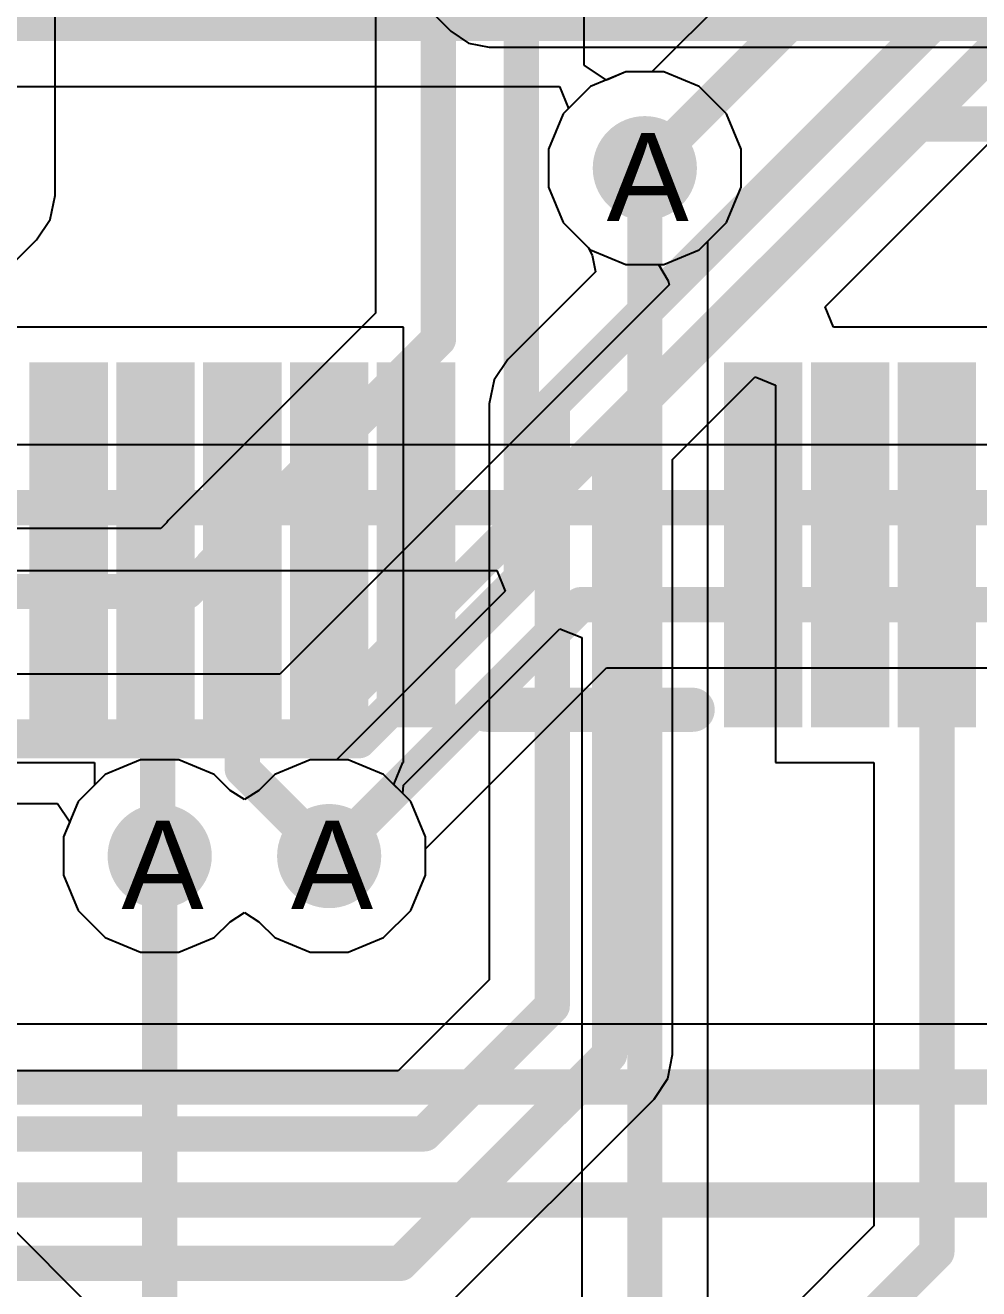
# Model space of a CAD drawing. Header units: inches. Extents: x 0 to 5271, y 0 to 5417.
# Drawn here: x 72.78 to 78.28, y 67.89 to 75.17 of the extents above; entities that cross this region are included whole.
import ezdxf

# ---------------------------------------------------------------- set-up
doc = ezdxf.new("R2010")
doc.units = ezdxf.units.IN
for name, color, linetype in [('Bottom Layer', 5, 'Continuous'), ('Drill Drawing', 1, 'Continuous'), ('L2_GND1', 16, 'Continuous'), ('L3_SIG1', 76, 'Continuous'), ('L4_PWR', 90, 'Continuous'), ('L5_GND2', 156, 'Continuous'), ('L6_SIG2', 130, 'Continuous'), ('L7_GND3', 216, 'Continuous'), ('Top Layer', 1, 'Continuous'), ('Top Overlay', 2, 'Continuous'), ('Top Paste', 8, 'Continuous'), ('Top Solder', 216, 'Continuous'), ('Via Holes', 16, 'Continuous')]:
    doc.layers.add(name, color=color, linetype=linetype)
doc.styles.add('Arial', font='', dxfattribs={"height": 0.2})
doc.styles.get('Arial').set_extended_font_data('Arial')

# ---------------------------------------------------------------- blocks, each defined once
blk = doc.blocks.new('AS0B826_S78B_7H_23')
at = {"layer": 'Top Layer'}
for points in [[(-1.1751, 19.131), (-0.8251, 19.131), (-0.8251, 17.131), (-1.1751, 17.131)], [(-0.6752, 19.131), (-0.3252, 19.131), (-0.3252, 17.131), (-0.6752, 17.131)], [(-0.1751, 19.131), (0.1749, 19.131), (0.1749, 17.131), (-0.1751, 17.131)], [(0.325, 19.131), (0.675, 19.131), (0.675, 17.131), (0.325, 17.131)], [(0.8249, 19.131), (1.1749, 19.131), (1.1749, 17.131), (0.8249, 17.131)], [(2.8249, 19.131), (3.1749, 19.131), (3.1749, 17.131), (2.8249, 17.131)], [(3.325, 19.131), (3.675, 19.131), (3.675, 17.131), (3.325, 17.131)], [(3.8249, 19.131), (4.1749, 19.131), (4.1749, 17.131), (3.8249, 17.131)]]:
    blk.add_hatch(color=1, dxfattribs=at).paths.add_polyline_path(points)
at = {"layer": 'Top Paste'}
for points in [[(-1.1751, 19.131), (-0.8251, 19.131), (-0.8251, 17.131), (-1.1751, 17.131)], [(-0.6752, 19.131), (-0.3252, 19.131), (-0.3252, 17.131), (-0.6752, 17.131)], [(-0.1751, 19.131), (0.1749, 19.131), (0.1749, 17.131), (-0.1751, 17.131)], [(0.325, 19.131), (0.675, 19.131), (0.675, 17.131), (0.325, 17.131)], [(0.8249, 19.131), (1.1749, 19.131), (1.1749, 17.131), (0.8249, 17.131)], [(2.8249, 19.131), (3.1749, 19.131), (3.1749, 17.131), (2.8249, 17.131)], [(3.325, 19.131), (3.675, 19.131), (3.675, 17.131), (3.325, 17.131)], [(3.8249, 19.131), (4.1749, 19.131), (4.1749, 17.131), (3.8249, 17.131)]]:
    blk.add_hatch(color=8, dxfattribs=at).paths.add_polyline_path(points)
at = {"layer": 'Top Solder'}
for points in [[(-1.2259, 19.1818), (-0.7743, 19.1818), (-0.7743, 17.0802), (-1.2259, 17.0802)], [(-0.726, 19.1818), (-0.2744, 19.1818), (-0.2744, 17.0802), (-0.726, 17.0802)], [(-0.2259, 19.1818), (0.2257, 19.1818), (0.2257, 17.0802), (-0.2259, 17.0802)], [(0.2742, 19.1818), (0.7258, 19.1818), (0.7258, 17.0802), (0.2742, 17.0802)], [(0.7741, 19.1818), (1.2257, 19.1818), (1.2257, 17.0802), (0.7741, 17.0802)], [(2.7741, 19.1818), (3.2257, 19.1818), (3.2257, 17.0802), (2.7741, 17.0802)], [(3.2742, 19.1818), (3.7258, 19.1818), (3.7258, 17.0802), (3.2742, 17.0802)], [(3.7741, 19.1818), (4.2257, 19.1818), (4.2257, 17.0802), (3.7741, 17.0802)]]:
    blk.add_hatch(color=216, dxfattribs=at).paths.add_polyline_path(points)
at = {"layer": 'Top Overlay'}
blk.add_lwpolyline([(1.4061, 17.181, 0.254, 0.254, 0), (2.5938, 17.181, 0.254, 0.254, 0)], format="xyseb", dxfattribs=at)
for points in [[(1.3426, 17.181, 0.127, 0.127, 1), (1.4696, 17.181, 0.127, 0.127, 1)], [(2.5303, 17.181, 0.127, 0.127, 1), (2.6573, 17.181, 0.127, 0.127, 1)]]:
    blk.add_lwpolyline(points, format="xyseb", close=True, dxfattribs=at)

msp = doc.modelspace()

# ---------------------------------------------------------------- hatches: boundary and pattern name
at = {"layer": 'Bottom Layer'}
h = msp.add_hatch(color=5, dxfattribs=at)
edge = h.paths.add_edge_path()
edge.add_arc((76.3524, 74.3458), 0.3, 0, 360)
h = msp.add_hatch(color=5, dxfattribs=at)
edge = h.paths.add_edge_path()
edge.add_arc((73.5584, 70.3834), 0.3, 0, 360)
h = msp.add_hatch(color=5, dxfattribs=at)
edge = h.paths.add_edge_path()
edge.add_arc((74.5344, 70.3834), 0.3, 0, 360)
at = {"layer": 'L2_GND1'}
h = msp.add_hatch(color=16, dxfattribs=at)
edge = h.paths.add_edge_path()
edge.add_arc((76.3524, 74.3458), 0.3, 0, 360)
h = msp.add_hatch(color=16, dxfattribs=at)
edge = h.paths.add_edge_path()
edge.add_arc((73.5584, 70.3834), 0.3, 0, 360)
h = msp.add_hatch(color=16, dxfattribs=at)
edge = h.paths.add_edge_path()
edge.add_arc((74.5344, 70.3834), 0.3, 0, 360)
at = {"layer": 'L3_SIG1'}
h = msp.add_hatch(color=76, dxfattribs=at)
edge = h.paths.add_edge_path()
edge.add_arc((76.3524, 74.3458), 0.3, 0, 360)
h = msp.add_hatch(color=76, dxfattribs=at)
edge = h.paths.add_edge_path()
edge.add_arc((73.5584, 70.3834), 0.3, 0, 360)
h = msp.add_hatch(color=76, dxfattribs=at)
edge = h.paths.add_edge_path()
edge.add_arc((74.5344, 70.3834), 0.3, 0, 360)
at = {"layer": 'L4_PWR'}
h = msp.add_hatch(color=90, dxfattribs=at)
edge = h.paths.add_edge_path()
edge.add_arc((76.3524, 74.3458), 0.3, 0, 360)
h = msp.add_hatch(color=90, dxfattribs=at)
edge = h.paths.add_edge_path()
edge.add_arc((73.5584, 70.3834), 0.3, 0, 360)
h = msp.add_hatch(color=90, dxfattribs=at)
edge = h.paths.add_edge_path()
edge.add_arc((74.5344, 70.3834), 0.3, 0, 360)
at = {"layer": 'L5_GND2'}
h = msp.add_hatch(color=156, dxfattribs=at)
edge = h.paths.add_edge_path()
edge.add_arc((76.3524, 74.3458), 0.3, 0, 360)
h = msp.add_hatch(color=156, dxfattribs=at)
edge = h.paths.add_edge_path()
edge.add_arc((73.5584, 70.3834), 0.3, 0, 360)
h = msp.add_hatch(color=156, dxfattribs=at)
edge = h.paths.add_edge_path()
edge.add_arc((74.5344, 70.3834), 0.3, 0, 360)
at = {"layer": 'L6_SIG2'}
h = msp.add_hatch(color=130, dxfattribs=at)
edge = h.paths.add_edge_path()
edge.add_arc((76.3524, 74.3458), 0.3, 0, 360)
h = msp.add_hatch(color=130, dxfattribs=at)
edge = h.paths.add_edge_path()
edge.add_arc((73.5584, 70.3834), 0.3, 0, 360)
h = msp.add_hatch(color=130, dxfattribs=at)
edge = h.paths.add_edge_path()
edge.add_arc((74.5344, 70.3834), 0.3, 0, 360)
at = {"layer": 'L7_GND3'}
h = msp.add_hatch(color=216, dxfattribs=at)
edge = h.paths.add_edge_path()
edge.add_arc((76.3524, 74.3458), 0.3, 0, 360)
h = msp.add_hatch(color=216, dxfattribs=at)
edge = h.paths.add_edge_path()
edge.add_arc((73.5584, 70.3834), 0.3, 0, 360)
h = msp.add_hatch(color=216, dxfattribs=at)
edge = h.paths.add_edge_path()
edge.add_arc((74.5344, 70.3834), 0.3, 0, 360)
at = {"layer": 'Top Layer'}
h = msp.add_hatch(color=1, dxfattribs=at)
edge = h.paths.add_edge_path()
edge.add_arc((76.3524, 74.3458), 0.3, 0, 360)
h = msp.add_hatch(color=1, dxfattribs=at)
edge = h.paths.add_edge_path()
edge.add_arc((73.5584, 70.3834), 0.3, 0, 360)
h = msp.add_hatch(color=1, dxfattribs=at)
edge = h.paths.add_edge_path()
edge.add_arc((74.5344, 70.3834), 0.3, 0, 360)
at = {"layer": 'Via Holes'}
h = msp.add_hatch(color=7, dxfattribs=at)
edge = h.paths.add_edge_path()
edge.add_arc((76.3524, 74.3458), 0.15, 0, 360)
h = msp.add_hatch(color=7, dxfattribs=at)
edge = h.paths.add_edge_path()
edge.add_arc((73.5584, 70.3834), 0.15, 0, 360)
h = msp.add_hatch(color=7, dxfattribs=at)
edge = h.paths.add_edge_path()
edge.add_arc((74.5344, 70.3834), 0.15, 0, 360)

# ---------------------------------------------------------------- linework, layer by layer
at = {"layer": 'Bottom Layer'}
for p, q in [((70.4277, 74.8166), (75.8602, 74.8166)), ((75.8602, 74.8166), (75.9128, 74.6896)), ((75.9128, 74.6896), (75.8827, 74.6596)), ((75.8827, 74.6596), (75.7984, 74.456)), ((75.7984, 74.456), (75.7984, 74.2356)), ((75.7984, 74.2356), (75.8827, 74.032)), ((75.8827, 74.032), (76.0386, 73.8761)), ((76.0386, 73.8761), (76.2422, 73.7918)), ((76.2422, 73.7918), (76.4304, 73.7918)), ((76.4304, 73.7918), (76.4869, 73.697)), ((76.4927, 73.6745), (74.25, 71.4318)), ((76.4869, 73.697), (76.4927, 73.6745)), ((74.25, 71.4318), (65.532, 71.4318))]:
    msp.add_line(p, q, dxfattribs=at)
for points in [[(65.6288, 75.1792, 0.2032, 0.2032, 0), (98.8266, 75.1792, 0.2032, 0.2032, 0)], [(74.4002, 71.0692, 0.2032, 0.2032, 0), (77.9308, 74.5998, 0.2032, 0.2032, 0)], [(77.9308, 74.5998, 0.2032, 0.2032, 0), (82.169, 74.5998, 0.2032, 0.2032, 0)], [(65.532, 71.0692, 0.2032, 0.2032, 0), (74.4002, 71.0692, 0.2032, 0.2032, 0)], [(73.5584, 64.4144, 0.2032, 0.2032, 0), (73.5584, 70.3834, 0.2032, 0.2032, 0)]]:
    msp.add_lwpolyline(points, format="xyseb", dxfattribs=at)
for points in [[(77.88, 74.5998, 0.1016, 0.1016, 1), (77.9816, 74.5998, 0.1016, 0.1016, 1)], [(77.88, 74.5998, 0.1016, 0.1016, 1), (77.9816, 74.5998, 0.1016, 0.1016, 1)], [(74.3494, 71.0692, 0.1016, 0.1016, 1), (74.451, 71.0692, 0.1016, 0.1016, 1)], [(74.3494, 71.0692, 0.1016, 0.1016, 1), (74.451, 71.0692, 0.1016, 0.1016, 1)], [(73.5076, 70.3834, 0.1016, 0.1016, 1), (73.6092, 70.3834, 0.1016, 0.1016, 1)]]:
    msp.add_lwpolyline(points, format="xyseb", close=True, dxfattribs=at)
at = {"layer": 'L2_GND1'}
for p, q in [((76.2422, 74.8998), (76.0386, 74.8155)), ((76.4626, 74.8998), (76.2422, 74.8998)), ((76.6662, 74.8155), (76.4626, 74.8998)), ((76.0386, 74.8155), (75.8827, 74.6596)), ((76.8221, 74.6596), (76.6662, 74.8155)), ((75.8827, 74.6596), (75.7984, 74.456)), ((76.9064, 74.456), (76.8221, 74.6596)), ((75.7984, 74.456), (75.7984, 74.2356)), ((76.9064, 74.2356), (76.9064, 74.456)), ((75.7984, 74.2356), (75.8827, 74.032)), ((76.8221, 74.032), (76.9064, 74.2356)), ((75.8827, 74.032), (76.0386, 73.8761)), ((76.6662, 73.8761), (76.8221, 74.032)), ((76.0386, 73.8761), (76.2422, 73.7918)), ((76.4626, 73.7918), (76.6662, 73.8761)), ((76.2422, 73.7918), (76.4626, 73.7918)), ((73.4482, 70.9374), (73.2446, 70.8531)), ((73.6686, 70.9374), (73.4482, 70.9374)), ((73.8722, 70.8531), (73.6686, 70.9374)), ((74.4242, 70.9374), (74.2206, 70.8531)), ((74.6446, 70.9374), (74.4242, 70.9374)), ((74.8482, 70.8531), (74.6446, 70.9374)), ((73.2446, 70.8531), (73.0887, 70.6972)), ((73.9634, 70.7618), (73.8722, 70.8531)), ((74.2206, 70.8531), (74.1294, 70.7618)), ((75.0041, 70.6972), (74.8482, 70.8531)), ((74.0464, 70.7089), (73.9634, 70.7618)), ((74.1294, 70.7618), (74.0464, 70.7089)), ((73.0887, 70.6972), (73.0044, 70.4936)), ((75.0884, 70.4936), (75.0041, 70.6972)), ((73.0044, 70.4936), (73.0044, 70.2732)), ((75.0884, 70.2732), (75.0884, 70.4936)), ((73.0044, 70.2732), (73.0887, 70.0696)), ((75.0041, 70.0696), (75.0884, 70.2732)), ((73.0887, 70.0696), (73.2446, 69.9137)), ((73.9634, 70.005), (74.0464, 70.0579)), ((74.0464, 70.0579), (74.1294, 70.005)), ((74.8482, 69.9137), (75.0041, 70.0696)), ((73.8722, 69.9137), (73.9634, 70.005)), ((74.1294, 70.005), (74.2206, 69.9137)), ((73.2446, 69.9137), (73.4482, 69.8294)), ((73.6686, 69.8294), (73.8722, 69.9137)), ((74.2206, 69.9137), (74.4242, 69.8294)), ((74.6446, 69.8294), (74.8482, 69.9137)), ((73.4482, 69.8294), (73.6686, 69.8294)), ((74.4242, 69.8294), (74.6446, 69.8294))]:
    msp.add_line(p, q, dxfattribs=at)
at = {"layer": 'L3_SIG1'}
for p, q in [((72.9558, 74.1886), (72.9558, 88.332)), ((76.2422, 74.8998), (76.0386, 74.8155)), ((76.4626, 74.8998), (76.2422, 74.8998)), ((76.6662, 74.8155), (76.4626, 74.8998)), ((76.0386, 74.8155), (75.8827, 74.6596)), ((76.8221, 74.6596), (76.6662, 74.8155)), ((75.8827, 74.6596), (75.7984, 74.456)), ((76.9064, 74.456), (76.8221, 74.6596)), ((75.7984, 74.456), (75.7984, 74.2356)), ((76.9064, 74.2356), (76.9064, 74.456)), ((75.7984, 74.2356), (75.8827, 74.032)), ((76.8221, 74.032), (76.9064, 74.2356)), ((72.9282, 74.0499), (72.9558, 74.1886)), ((72.8496, 73.9322), (72.9282, 74.0499)), ((75.8827, 74.032), (76.0386, 73.8761)), ((76.6662, 73.8761), (76.8221, 74.032)), ((72.5883, 73.671), (72.8496, 73.9322)), ((72.8496, 73.9322), (72.8496, 73.9322)), ((76.0386, 73.8761), (76.2422, 73.7918)), ((76.4626, 73.7918), (76.6662, 73.8761)), ((76.2422, 73.7918), (76.4626, 73.7918)), ((82.725, 72.7526), (69.0713, 72.7526)), ((69.4235, 72.0274), (75.4998, 72.0274)), ((75.4998, 72.0274), (75.5484, 71.9101)), ((75.5484, 71.9101), (74.5757, 70.9374)), ((75.0884, 70.4246), (76.1324, 71.4686)), ((76.1324, 71.4686), (85.09, 71.4686)), ((73.4482, 70.9374), (73.2446, 70.8531)), ((73.6686, 70.9374), (73.4482, 70.9374)), ((73.8722, 70.8531), (73.6686, 70.9374)), ((74.4242, 70.9374), (74.2206, 70.8531)), ((74.5757, 70.9374), (74.4242, 70.9374)), ((73.2446, 70.8531), (73.0887, 70.6972)), ((73.9634, 70.7618), (73.8722, 70.8531)), ((74.2206, 70.8531), (74.1294, 70.7618)), ((74.0464, 70.7089), (73.9634, 70.7618)), ((74.1294, 70.7618), (74.0464, 70.7089)), ((73.0887, 70.6972), (73.0044, 70.4936)), ((73.0044, 70.4936), (73.0044, 70.2732)), ((75.0884, 70.2732), (75.0884, 70.4246)), ((73.0044, 70.2732), (73.0887, 70.0696)), ((75.0041, 70.0696), (75.0884, 70.2732)), ((73.0887, 70.0696), (73.2446, 69.9137)), ((73.9634, 70.005), (74.0464, 70.0579)), ((74.0464, 70.0579), (74.1294, 70.005)), ((74.8482, 69.9137), (75.0041, 70.0696)), ((73.8722, 69.9137), (73.9634, 70.005)), ((74.1294, 70.005), (74.2206, 69.9137)), ((73.2446, 69.9137), (73.4482, 69.8294)), ((73.6686, 69.8294), (73.8722, 69.9137)), ((74.2206, 69.9137), (74.4242, 69.8294)), ((74.6446, 69.8294), (74.8482, 69.9137)), ((73.4482, 69.8294), (73.6686, 69.8294)), ((74.4242, 69.8294), (74.6446, 69.8294)), ((81.248, 69.4152), (71.8698, 69.4152))]:
    msp.add_line(p, q, dxfattribs=at)
for points in [[(68.9211, 72.39, 0.2032, 0.2032, 0), (82.8752, 72.39, 0.2032, 0.2032, 0)], [(74.5344, 70.3834, 0.2032, 0.2032, 0), (75.9822, 71.8312, 0.2032, 0.2032, 0)], [(75.9822, 71.8312, 0.2032, 0.2032, 0), (85.09, 71.8312, 0.2032, 0.2032, 0)], [(71.7197, 69.0526, 0.2032, 0.2032, 0), (81.3982, 69.0526, 0.2032, 0.2032, 0)], [(71.8058, 68.4022, 0.2032, 0.2032, 0), (83.185, 68.4022, 0.2032, 0.2032, 0)]]:
    msp.add_lwpolyline(points, format="xyseb", dxfattribs=at)
for points in [[(75.9314, 71.8312, 0.1016, 0.1016, 1), (76.033, 71.8312, 0.1016, 0.1016, 1)], [(75.9314, 71.8312, 0.1016, 0.1016, 1), (76.033, 71.8312, 0.1016, 0.1016, 1)], [(74.4836, 70.3834, 0.1016, 0.1016, 1), (74.5852, 70.3834, 0.1016, 0.1016, 1)]]:
    msp.add_lwpolyline(points, format="xyseb", close=True, dxfattribs=at)
at = {"layer": 'L4_PWR'}
for p, q in [((76.2422, 74.8998), (76.0386, 74.8155)), ((76.4626, 74.8998), (76.2422, 74.8998)), ((76.6662, 74.8155), (76.4626, 74.8998)), ((76.0386, 74.8155), (75.8827, 74.6596)), ((76.8221, 74.6596), (76.6662, 74.8155)), ((75.8827, 74.6596), (75.7984, 74.456)), ((76.9064, 74.456), (76.8221, 74.6596)), ((75.7984, 74.456), (75.7984, 74.2356)), ((76.9064, 74.2356), (76.9064, 74.456)), ((75.7984, 74.2356), (75.8827, 74.032)), ((76.8221, 74.032), (76.9064, 74.2356)), ((75.8827, 74.032), (76.0386, 73.8761)), ((76.6662, 73.8761), (76.8221, 74.032)), ((76.0386, 73.8761), (76.2422, 73.7918)), ((76.4626, 73.7918), (76.6662, 73.8761)), ((76.2422, 73.7918), (76.4626, 73.7918)), ((73.4482, 70.9374), (73.2446, 70.8531)), ((73.6686, 70.9374), (73.4482, 70.9374)), ((73.8722, 70.8531), (73.6686, 70.9374)), ((74.4242, 70.9374), (74.2206, 70.8531)), ((74.6446, 70.9374), (74.4242, 70.9374)), ((74.8482, 70.8531), (74.6446, 70.9374)), ((73.2446, 70.8531), (73.0887, 70.6972)), ((73.9634, 70.7618), (73.8722, 70.8531)), ((74.2206, 70.8531), (74.1294, 70.7618)), ((75.0041, 70.6972), (74.8482, 70.8531)), ((74.0464, 70.7089), (73.9634, 70.7618)), ((74.1294, 70.7618), (74.0464, 70.7089)), ((73.0887, 70.6972), (73.0044, 70.4936)), ((75.0884, 70.4936), (75.0041, 70.6972)), ((73.0044, 70.4936), (73.0044, 70.2732)), ((75.0884, 70.2732), (75.0884, 70.4936)), ((73.0044, 70.2732), (73.0887, 70.0696)), ((75.0041, 70.0696), (75.0884, 70.2732)), ((73.0887, 70.0696), (73.2446, 69.9137)), ((73.9634, 70.005), (74.0464, 70.0579)), ((74.0464, 70.0579), (74.1294, 70.005)), ((74.8482, 69.9137), (75.0041, 70.0696)), ((73.8722, 69.9137), (73.9634, 70.005)), ((74.1294, 70.005), (74.2206, 69.9137)), ((73.2446, 69.9137), (73.4482, 69.8294)), ((73.6686, 69.8294), (73.8722, 69.9137)), ((74.2206, 69.9137), (74.4242, 69.8294)), ((74.6446, 69.8294), (74.8482, 69.9137)), ((73.4482, 69.8294), (73.6686, 69.8294)), ((74.4242, 69.8294), (74.6446, 69.8294))]:
    msp.add_line(p, q, dxfattribs=at)
at = {"layer": 'L5_GND2'}
for p, q in [((76.2422, 74.8998), (76.0386, 74.8155)), ((76.4626, 74.8998), (76.2422, 74.8998)), ((76.6662, 74.8155), (76.4626, 74.8998)), ((76.0386, 74.8155), (75.8827, 74.6596)), ((76.8221, 74.6596), (76.6662, 74.8155)), ((75.8827, 74.6596), (75.7984, 74.456)), ((76.9064, 74.456), (76.8221, 74.6596)), ((75.7984, 74.456), (75.7984, 74.2356)), ((76.9064, 74.2356), (76.9064, 74.456)), ((75.7984, 74.2356), (75.8827, 74.032)), ((76.8221, 74.032), (76.9064, 74.2356)), ((75.8827, 74.032), (76.0386, 73.8761)), ((76.6662, 73.8761), (76.8221, 74.032)), ((76.0386, 73.8761), (76.2422, 73.7918)), ((76.4626, 73.7918), (76.6662, 73.8761)), ((76.2422, 73.7918), (76.4626, 73.7918)), ((73.4482, 70.9374), (73.2446, 70.8531)), ((73.6686, 70.9374), (73.4482, 70.9374)), ((73.8722, 70.8531), (73.6686, 70.9374)), ((74.4242, 70.9374), (74.2206, 70.8531)), ((74.6446, 70.9374), (74.4242, 70.9374)), ((74.8482, 70.8531), (74.6446, 70.9374)), ((73.2446, 70.8531), (73.0887, 70.6972)), ((73.9634, 70.7618), (73.8722, 70.8531)), ((74.2206, 70.8531), (74.1294, 70.7618)), ((75.0041, 70.6972), (74.8482, 70.8531)), ((74.0464, 70.7089), (73.9634, 70.7618)), ((74.1294, 70.7618), (74.0464, 70.7089)), ((73.0887, 70.6972), (73.0044, 70.4936)), ((75.0884, 70.4936), (75.0041, 70.6972)), ((73.0044, 70.4936), (73.0044, 70.2732)), ((75.0884, 70.2732), (75.0884, 70.4936)), ((73.0044, 70.2732), (73.0887, 70.0696)), ((75.0041, 70.0696), (75.0884, 70.2732)), ((73.0887, 70.0696), (73.2446, 69.9137)), ((73.9634, 70.005), (74.0464, 70.0579)), ((74.0464, 70.0579), (74.1294, 70.005)), ((74.8482, 69.9137), (75.0041, 70.0696)), ((73.8722, 69.9137), (73.9634, 70.005)), ((74.1294, 70.005), (74.2206, 69.9137)), ((73.2446, 69.9137), (73.4482, 69.8294)), ((73.6686, 69.8294), (73.8722, 69.9137)), ((74.2206, 69.9137), (74.4242, 69.8294)), ((74.6446, 69.8294), (74.8482, 69.9137)), ((73.4482, 69.8294), (73.6686, 69.8294)), ((74.4242, 69.8294), (74.6446, 69.8294))]:
    msp.add_line(p, q, dxfattribs=at)
at = {"layer": 'L6_SIG2'}
for p, q in [((74.801, 78.3131), (74.801, 73.5103)), ((76.0038, 74.9385), (76.0038, 77.777)), ((76.1308, 74.8536), (76.0038, 74.9385)), ((76.2422, 74.8998), (76.1308, 74.8536)), ((76.4626, 74.8998), (76.2422, 74.8998)), ((76.6662, 74.8155), (76.4626, 74.8998)), ((76.8221, 74.6596), (76.6662, 74.8155)), ((76.9064, 74.456), (76.8221, 74.6596)), ((76.9064, 74.2356), (76.9064, 74.456)), ((76.8221, 74.032), (76.9064, 74.2356)), ((76.715, 73.9249), (76.8221, 74.032)), ((76.715, 67.6571), (76.715, 73.9249)), ((74.801, 73.5103), (73.6068, 72.3162)), ((73.5642, 72.27), (69.7223, 72.27)), ((73.5996, 72.3053), (73.5642, 72.27)), ((73.6068, 72.3162), (73.5996, 72.3053)), ((74.9631, 70.792), (75.8628, 71.6917)), ((75.8628, 71.6917), (75.9898, 71.6426)), ((75.9898, 71.6426), (75.9898, 59.6138)), ((74.9583, 70.743), (74.9631, 70.792)), ((75.0041, 70.6972), (74.9583, 70.743)), ((71.7818, 70.6858), (72.9697, 70.6858)), ((72.9697, 70.6858), (73.0403, 70.5802)), ((75.0884, 70.4936), (75.0041, 70.6972)), ((73.0403, 70.5802), (73.0044, 70.4936)), ((73.0044, 70.4936), (73.0044, 70.2732)), ((75.0884, 70.2732), (75.0884, 70.4936)), ((73.0044, 70.2732), (73.0887, 70.0696)), ((75.0041, 70.0696), (75.0884, 70.2732)), ((73.0887, 70.0696), (73.2446, 69.9137)), ((73.9634, 70.005), (74.0464, 70.0579)), ((74.0464, 70.0579), (74.1294, 70.005)), ((74.8482, 69.9137), (75.0041, 70.0696)), ((73.8722, 69.9137), (73.9634, 70.005)), ((74.1294, 70.005), (74.2206, 69.9137)), ((73.2446, 69.9137), (73.4482, 69.8294)), ((73.6686, 69.8294), (73.8722, 69.9137)), ((74.2206, 69.9137), (74.4242, 69.8294)), ((74.6446, 69.8294), (74.8482, 69.9137)), ((73.4482, 69.8294), (73.6686, 69.8294)), ((74.4242, 69.8294), (74.6446, 69.8294))]:
    msp.add_line(p, q, dxfattribs=at)
for points in [[(75.1635, 73.3601, 0.2032, 0.2032, 0), (75.1635, 78.3131, 0.2032, 0.2032, 0)], [(75.6412, 71.9828, 0.2032, 0.2032, 0), (75.6412, 77.9272, 0.2032, 0.2032, 0)], [(76.3524, 59.6138, 0.2032, 0.2032, 0), (76.3524, 74.3458, 0.2032, 0.2032, 0)], [(73.8632, 72.0598, 0.2032, 0.2032, 0), (75.1635, 73.3601, 0.2032, 0.2032, 0)], [(73.7144, 71.9074, 0.2032, 0.2032, 0), (73.8632, 72.0562, 0.2032, 0.2032, 0)], [(73.8632, 72.0562, 0.2032, 0.2032, 0), (73.8632, 72.0598, 0.2032, 0.2032, 0)], [(74.7067, 71.0484, 0.2032, 0.2032, 0), (75.6412, 71.9828, 0.2032, 0.2032, 0)], [(72.0343, 71.9074, 0.2032, 0.2032, 0), (73.7144, 71.9074, 0.2032, 0.2032, 0)], [(72.1106, 71.0484, 0.2032, 0.2032, 0), (74.7067, 71.0484, 0.2032, 0.2032, 0)]]:
    msp.add_lwpolyline(points, format="xyseb", dxfattribs=at)
for points in [[(76.3016, 74.3458, 0.1016, 0.1016, 1), (76.4032, 74.3458, 0.1016, 0.1016, 1)], [(75.1127, 73.3601, 0.1016, 0.1016, 1), (75.2143, 73.3601, 0.1016, 0.1016, 1)], [(75.1127, 73.3601, 0.1016, 0.1016, 1), (75.2143, 73.3601, 0.1016, 0.1016, 1)], [(73.8124, 72.0598, 0.1016, 0.1016, 1), (73.914, 72.0598, 0.1016, 0.1016, 1)], [(73.8124, 72.0598, 0.1016, 0.1016, 1), (73.914, 72.0598, 0.1016, 0.1016, 1)], [(73.8124, 72.0562, 0.1016, 0.1016, 1), (73.914, 72.0562, 0.1016, 0.1016, 1)], [(73.8124, 72.0562, 0.1016, 0.1016, 1), (73.914, 72.0562, 0.1016, 0.1016, 1)], [(75.5904, 71.9828, 0.1016, 0.1016, 1), (75.692, 71.9828, 0.1016, 0.1016, 1)], [(75.5904, 71.9828, 0.1016, 0.1016, 1), (75.692, 71.9828, 0.1016, 0.1016, 1)], [(73.6636, 71.9074, 0.1016, 0.1016, 1), (73.7652, 71.9074, 0.1016, 0.1016, 1)], [(73.6636, 71.9074, 0.1016, 0.1016, 1), (73.7652, 71.9074, 0.1016, 0.1016, 1)], [(74.6559, 71.0484, 0.1016, 0.1016, 1), (74.7575, 71.0484, 0.1016, 0.1016, 1)], [(74.6559, 71.0484, 0.1016, 0.1016, 1), (74.7575, 71.0484, 0.1016, 0.1016, 1)]]:
    msp.add_lwpolyline(points, format="xyseb", close=True, dxfattribs=at)
at = {"layer": 'L7_GND3'}
for p, q in [((74.8722, 66.0772), (59.4176, 81.5318)), ((74.9441, 75.4257), (75.2357, 75.1341)), ((75.2357, 75.1341), (75.3365, 75.0667)), ((75.3365, 75.0667), (75.4554, 75.0431)), ((75.4554, 75.0431), (81.6629, 75.0431)), ((76.2422, 74.8998), (76.0386, 74.8155)), ((76.4626, 74.8998), (76.2422, 74.8998)), ((76.6662, 74.8155), (76.4626, 74.8998)), ((76.0386, 74.8155), (75.8827, 74.6596)), ((76.8221, 74.6596), (76.6662, 74.8155)), ((75.8827, 74.6596), (75.7984, 74.456)), ((76.9064, 74.456), (76.8221, 74.6596)), ((75.7984, 74.456), (75.7984, 74.2356)), ((76.9064, 74.2356), (76.9064, 74.456)), ((75.7984, 74.2356), (75.8827, 74.032)), ((76.8221, 74.032), (76.9064, 74.2356)), ((75.8827, 74.032), (76.0386, 73.8761)), ((76.6662, 73.8761), (76.8221, 74.032)), ((76.0386, 73.8761), (76.2422, 73.7918)), ((76.4626, 73.7918), (76.6662, 73.8761)), ((76.2422, 73.7918), (76.4626, 73.7918)), ((73.4482, 70.9374), (73.2446, 70.8531)), ((73.6686, 70.9374), (73.4482, 70.9374)), ((73.8722, 70.8531), (73.6686, 70.9374)), ((74.4242, 70.9374), (74.2206, 70.8531)), ((74.6446, 70.9374), (74.4242, 70.9374)), ((74.8482, 70.8531), (74.6446, 70.9374)), ((73.2446, 70.8531), (73.0887, 70.6972)), ((73.9634, 70.7618), (73.8722, 70.8531)), ((74.2206, 70.8531), (74.1294, 70.7618)), ((75.0041, 70.6972), (74.8482, 70.8531)), ((74.0464, 70.7089), (73.9634, 70.7618)), ((74.1294, 70.7618), (74.0464, 70.7089)), ((73.0887, 70.6972), (73.0044, 70.4936)), ((75.0884, 70.4936), (75.0041, 70.6972)), ((73.0044, 70.4936), (73.0044, 70.2732)), ((75.0884, 70.2732), (75.0884, 70.4936)), ((73.0044, 70.2732), (73.0887, 70.0696)), ((75.0041, 70.0696), (75.0884, 70.2732)), ((73.0887, 70.0696), (73.2446, 69.9137)), ((73.9634, 70.005), (74.0464, 70.0579)), ((74.0464, 70.0579), (74.1294, 70.005)), ((74.8482, 69.9137), (75.0041, 70.0696)), ((73.8722, 69.9137), (73.9634, 70.005)), ((74.1294, 70.005), (74.2206, 69.9137)), ((73.2446, 69.9137), (73.4482, 69.8294)), ((73.6686, 69.8294), (73.8722, 69.9137)), ((74.2206, 69.9137), (74.4242, 69.8294)), ((74.6446, 69.8294), (74.8482, 69.9137)), ((73.4482, 69.8294), (73.6686, 69.8294)), ((74.4242, 69.8294), (74.6446, 69.8294))]:
    msp.add_line(p, q, dxfattribs=at)
at = {"layer": 'Top Layer'}
for p, q in [((77.391, 73.5473), (81.5408, 77.6971)), ((78.9219, 77.428), (76.3936, 74.8998)), ((76.2422, 74.8998), (76.0386, 74.8155)), ((76.3936, 74.8998), (76.2422, 74.8998)), ((76.0386, 74.8155), (75.8827, 74.6596)), ((75.8827, 74.6596), (75.7984, 74.456)), ((75.7984, 74.456), (75.7984, 74.2356)), ((75.7984, 74.2356), (75.8827, 74.032)), ((75.8827, 74.032), (76.0267, 73.888)), ((76.0267, 73.888), (76.0491, 73.8447)), ((76.0491, 73.8447), (76.068, 73.7496)), ((76.068, 73.7496), (75.5626, 73.2442)), ((77.4396, 73.43), (77.391, 73.5473)), ((74.9634, 73.43), (72.6481, 73.43)), ((74.9634, 70.922), (74.9634, 73.43)), ((79.1718, 73.43), (77.4396, 73.43)), ((75.5626, 73.2442), (75.484, 73.1266)), ((76.5118, 72.668), (76.9881, 73.1443)), ((76.9881, 73.1443), (77.1054, 73.0957)), ((75.484, 73.1266), (75.4564, 72.9879)), ((77.1054, 73.0957), (77.1054, 70.922)), ((75.4564, 72.9879), (75.4564, 72.9879)), ((75.4564, 72.9879), (75.4564, 69.67)), ((76.5118, 69.2404), (76.5118, 72.668)), ((71.1054, 70.922), (73.1837, 70.922)), ((73.1837, 70.922), (73.1837, 70.7922)), ((74.9063, 70.795), (74.9589, 70.922)), ((74.9589, 70.922), (74.9634, 70.922)), ((77.1054, 70.922), (77.6717, 70.922)), ((77.6717, 70.922), (77.6717, 68.2531)), ((73.1837, 70.7922), (73.0887, 70.6972)), ((75.0041, 70.6972), (74.9063, 70.795)), ((73.0887, 70.6972), (73.0044, 70.4936)), ((75.0884, 70.4936), (75.0041, 70.6972)), ((73.0044, 70.4936), (73.0044, 70.2732)), ((75.0884, 70.2732), (75.0884, 70.4936)), ((73.0044, 70.2732), (73.0887, 70.0696)), ((75.0041, 70.0696), (75.0884, 70.2732)), ((73.0887, 70.0696), (73.2446, 69.9137)), ((73.9634, 70.005), (74.0464, 70.0579)), ((74.0464, 70.0579), (74.1294, 70.005)), ((74.8482, 69.9137), (75.0041, 70.0696)), ((73.8722, 69.9137), (73.9634, 70.005)), ((74.1294, 70.005), (74.2206, 69.9137)), ((73.2446, 69.9137), (73.4482, 69.8294)), ((73.6686, 69.8294), (73.8722, 69.9137)), ((74.2206, 69.9137), (74.4242, 69.8294)), ((74.6446, 69.8294), (74.8482, 69.9137)), ((73.4482, 69.8294), (73.6686, 69.8294)), ((74.4242, 69.8294), (74.6446, 69.8294)), ((75.4564, 69.67), (74.9322, 69.1458)), ((76.4842, 69.1017), (76.5118, 69.2404)), ((74.9322, 69.1458), (67.321, 69.1458)), ((76.4056, 68.984), (76.4842, 69.1017)), ((75.2028, 67.7813), (76.4056, 68.984)), ((76.4056, 68.984), (76.4056, 68.984)), ((77.6717, 68.2531), (77.0286, 67.61))]:
    msp.add_line(p, q, dxfattribs=at)
for points in [[(75.819, 72.9879, 0.2032, 0.2032, 0), (80.7846, 77.9535, 0.2032, 0.2032, 0)], [(76.1492, 72.8182, 0.2032, 0.2032, 0), (81.2845, 77.9535, 0.2032, 0.2032, 0)], [(76.3524, 74.3458, 0.2032, 0.2032, 0), (79.2845, 77.2779, 0.2032, 0.2032, 0)], [(75.819, 69.5198, 0.2032, 0.2032, 0), (75.819, 72.9879, 0.2032, 0.2032, 0)], [(76.1492, 69.2404, 0.2032, 0.2032, 0), (76.1492, 72.8182, 0.2032, 0.2032, 0)], [(73.5342, 72.176, 0.2032, 0.2032, 0), (73.5463, 72.1638, 0.2032, 0.2032, 0)], [(74.0343, 70.8835, 0.2032, 0.2032, 0), (74.0343, 72.176, 0.2032, 0.2032, 0)], [(78.0343, 68.1029, 0.2032, 0.2032, 0), (78.0343, 72.176, 0.2032, 0.2032, 0)], [(73.5463, 70.3955, 0.2032, 0.2032, 0), (73.5463, 72.1638, 0.2032, 0.2032, 0)], [(74.0343, 70.8835, 0.2032, 0.2032, 0), (74.5344, 70.3834, 0.2032, 0.2032, 0)], [(73.5463, 70.3955, 0.2032, 0.2032, 0), (73.5584, 70.3834, 0.2032, 0.2032, 0)], [(75.0824, 68.7832, 0.2032, 0.2032, 0), (75.819, 69.5198, 0.2032, 0.2032, 0)], [(74.9465, 68.0377, 0.2032, 0.2032, 0), (76.1492, 69.2404, 0.2032, 0.2032, 0)], [(61.5696, 68.7832, 0.2032, 0.2032, 0), (75.0824, 68.7832, 0.2032, 0.2032, 0)], [(76.9874, 67.056, 0.2032, 0.2032, 0), (78.0343, 68.1029, 0.2032, 0.2032, 0)], [(61.1543, 68.0377, 0.2032, 0.2032, 0), (74.9465, 68.0377, 0.2032, 0.2032, 0)]]:
    msp.add_lwpolyline(points, format="xyseb", dxfattribs=at)
for points in [[(76.3016, 74.3458, 0.1016, 0.1016, 1), (76.4032, 74.3458, 0.1016, 0.1016, 1)], [(75.7682, 72.9879, 0.1016, 0.1016, 1), (75.8698, 72.9879, 0.1016, 0.1016, 1)], [(75.7682, 72.9879, 0.1016, 0.1016, 1), (75.8698, 72.9879, 0.1016, 0.1016, 1)], [(76.0984, 72.8182, 0.1016, 0.1016, 1), (76.2, 72.8182, 0.1016, 0.1016, 1)], [(76.0984, 72.8182, 0.1016, 0.1016, 1), (76.2, 72.8182, 0.1016, 0.1016, 1)], [(73.4834, 72.176, 0.1016, 0.1016, 1), (73.585, 72.176, 0.1016, 0.1016, 1)], [(73.9835, 72.176, 0.1016, 0.1016, 1), (74.0851, 72.176, 0.1016, 0.1016, 1)], [(77.9835, 72.176, 0.1016, 0.1016, 1), (78.0851, 72.176, 0.1016, 0.1016, 1)], [(73.4955, 72.1638, 0.1016, 0.1016, 1), (73.5971, 72.1638, 0.1016, 0.1016, 1)], [(73.4955, 72.1638, 0.1016, 0.1016, 1), (73.5971, 72.1638, 0.1016, 0.1016, 1)], [(73.9835, 70.8835, 0.1016, 0.1016, 1), (74.0851, 70.8835, 0.1016, 0.1016, 1)], [(73.9835, 70.8835, 0.1016, 0.1016, 1), (74.0851, 70.8835, 0.1016, 0.1016, 1)], [(73.4955, 70.3955, 0.1016, 0.1016, 1), (73.5971, 70.3955, 0.1016, 0.1016, 1)], [(73.4955, 70.3955, 0.1016, 0.1016, 1), (73.5971, 70.3955, 0.1016, 0.1016, 1)], [(73.5076, 70.3834, 0.1016, 0.1016, 1), (73.6092, 70.3834, 0.1016, 0.1016, 1)], [(74.4836, 70.3834, 0.1016, 0.1016, 1), (74.5852, 70.3834, 0.1016, 0.1016, 1)], [(75.7682, 69.5198, 0.1016, 0.1016, 1), (75.8698, 69.5198, 0.1016, 0.1016, 1)], [(75.7682, 69.5198, 0.1016, 0.1016, 1), (75.8698, 69.5198, 0.1016, 0.1016, 1)], [(76.0984, 69.2404, 0.1016, 0.1016, 1), (76.2, 69.2404, 0.1016, 0.1016, 1)], [(76.0984, 69.2404, 0.1016, 0.1016, 1), (76.2, 69.2404, 0.1016, 0.1016, 1)], [(75.0316, 68.7832, 0.1016, 0.1016, 1), (75.1332, 68.7832, 0.1016, 0.1016, 1)], [(75.0316, 68.7832, 0.1016, 0.1016, 1), (75.1332, 68.7832, 0.1016, 0.1016, 1)], [(77.9835, 68.1029, 0.1016, 0.1016, 1), (78.0851, 68.1029, 0.1016, 0.1016, 1)], [(77.9835, 68.1029, 0.1016, 0.1016, 1), (78.0851, 68.1029, 0.1016, 0.1016, 1)], [(74.8957, 68.0377, 0.1016, 0.1016, 1), (74.9973, 68.0377, 0.1016, 0.1016, 1)], [(74.8957, 68.0377, 0.1016, 0.1016, 1), (74.9973, 68.0377, 0.1016, 0.1016, 1)]]:
    msp.add_lwpolyline(points, format="xyseb", close=True, dxfattribs=at)

# ---------------------------------------------------------------- block references
msp.add_blockref('AS0B826_S78B_7H_23', (74.0344, 54.045))

# ---------------------------------------------------------------- texts
at = {"layer": 'Drill Drawing', "style": 'Arial'}
for p in [(76.1323, 74.0411), (73.3383, 70.0787), (74.3143, 70.0787)]:
    msp.add_text('A', height=0.508, dxfattribs=at).set_placement(p)

doc.saveas('drawing.dxf')
